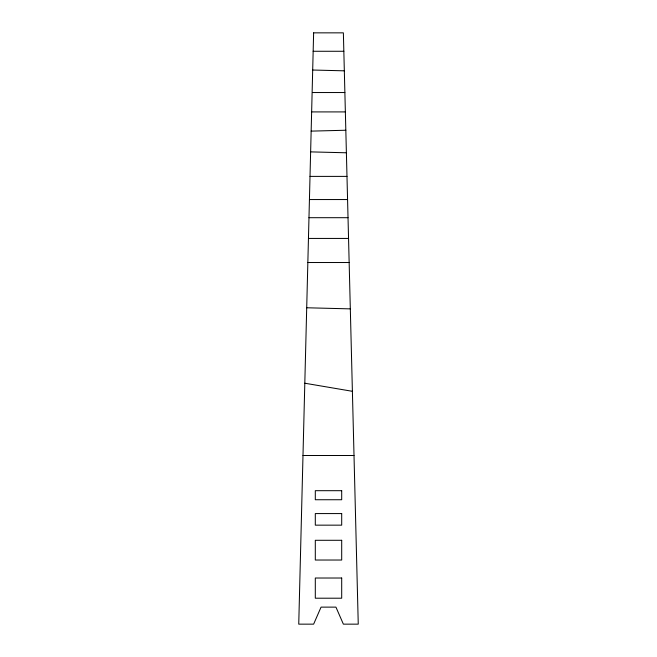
<?xml version="1.0" encoding="UTF-8"?>
<svg xmlns="http://www.w3.org/2000/svg" width="657" height="657" viewBox="0 0 657 657"><rect width="100%" height="100%" fill="white"/><g stroke="black" fill="none" stroke-linecap="round" stroke-linejoin="round"><path stroke-width="0.99" d="M311.155 131.121L345.828 130.242M313.159 51.271L343.841 51.271M312.691 92.538L344.876 92.538M311.632 111.912L345.368 111.912M310.014 176.388L346.986 176.388M309.431 199.547L347.569 199.547M308.971 217.697L348.029 217.697M308.453 238.434L348.547 238.434M307.846 262.521L349.154 262.521M302.992 455.498L354.008 455.498M312.691 70.028L344.334 70.825M310.63 151.882L346.395 152.785M306.704 307.772L350.321 308.872M304.807 383.22L352.398 391.309M313.627 32.85L298.746 624.15L313.627 624.15L321.059 607.125L335.941 607.125L343.373 624.15L358.254 624.15L343.373 32.85L313.627 32.85M341.697 490.689L315.303 490.689L315.303 499.739L341.697 499.739L341.697 490.689M341.697 513.577L315.303 513.577L315.303 525.157L341.697 525.157L341.697 513.577M341.697 540.292L315.303 540.292L315.303 560.027L341.697 560.027L341.697 540.292M341.697 578.02L315.303 578.02L315.303 598.207L341.697 598.207L341.697 578.02"/></g></svg>
